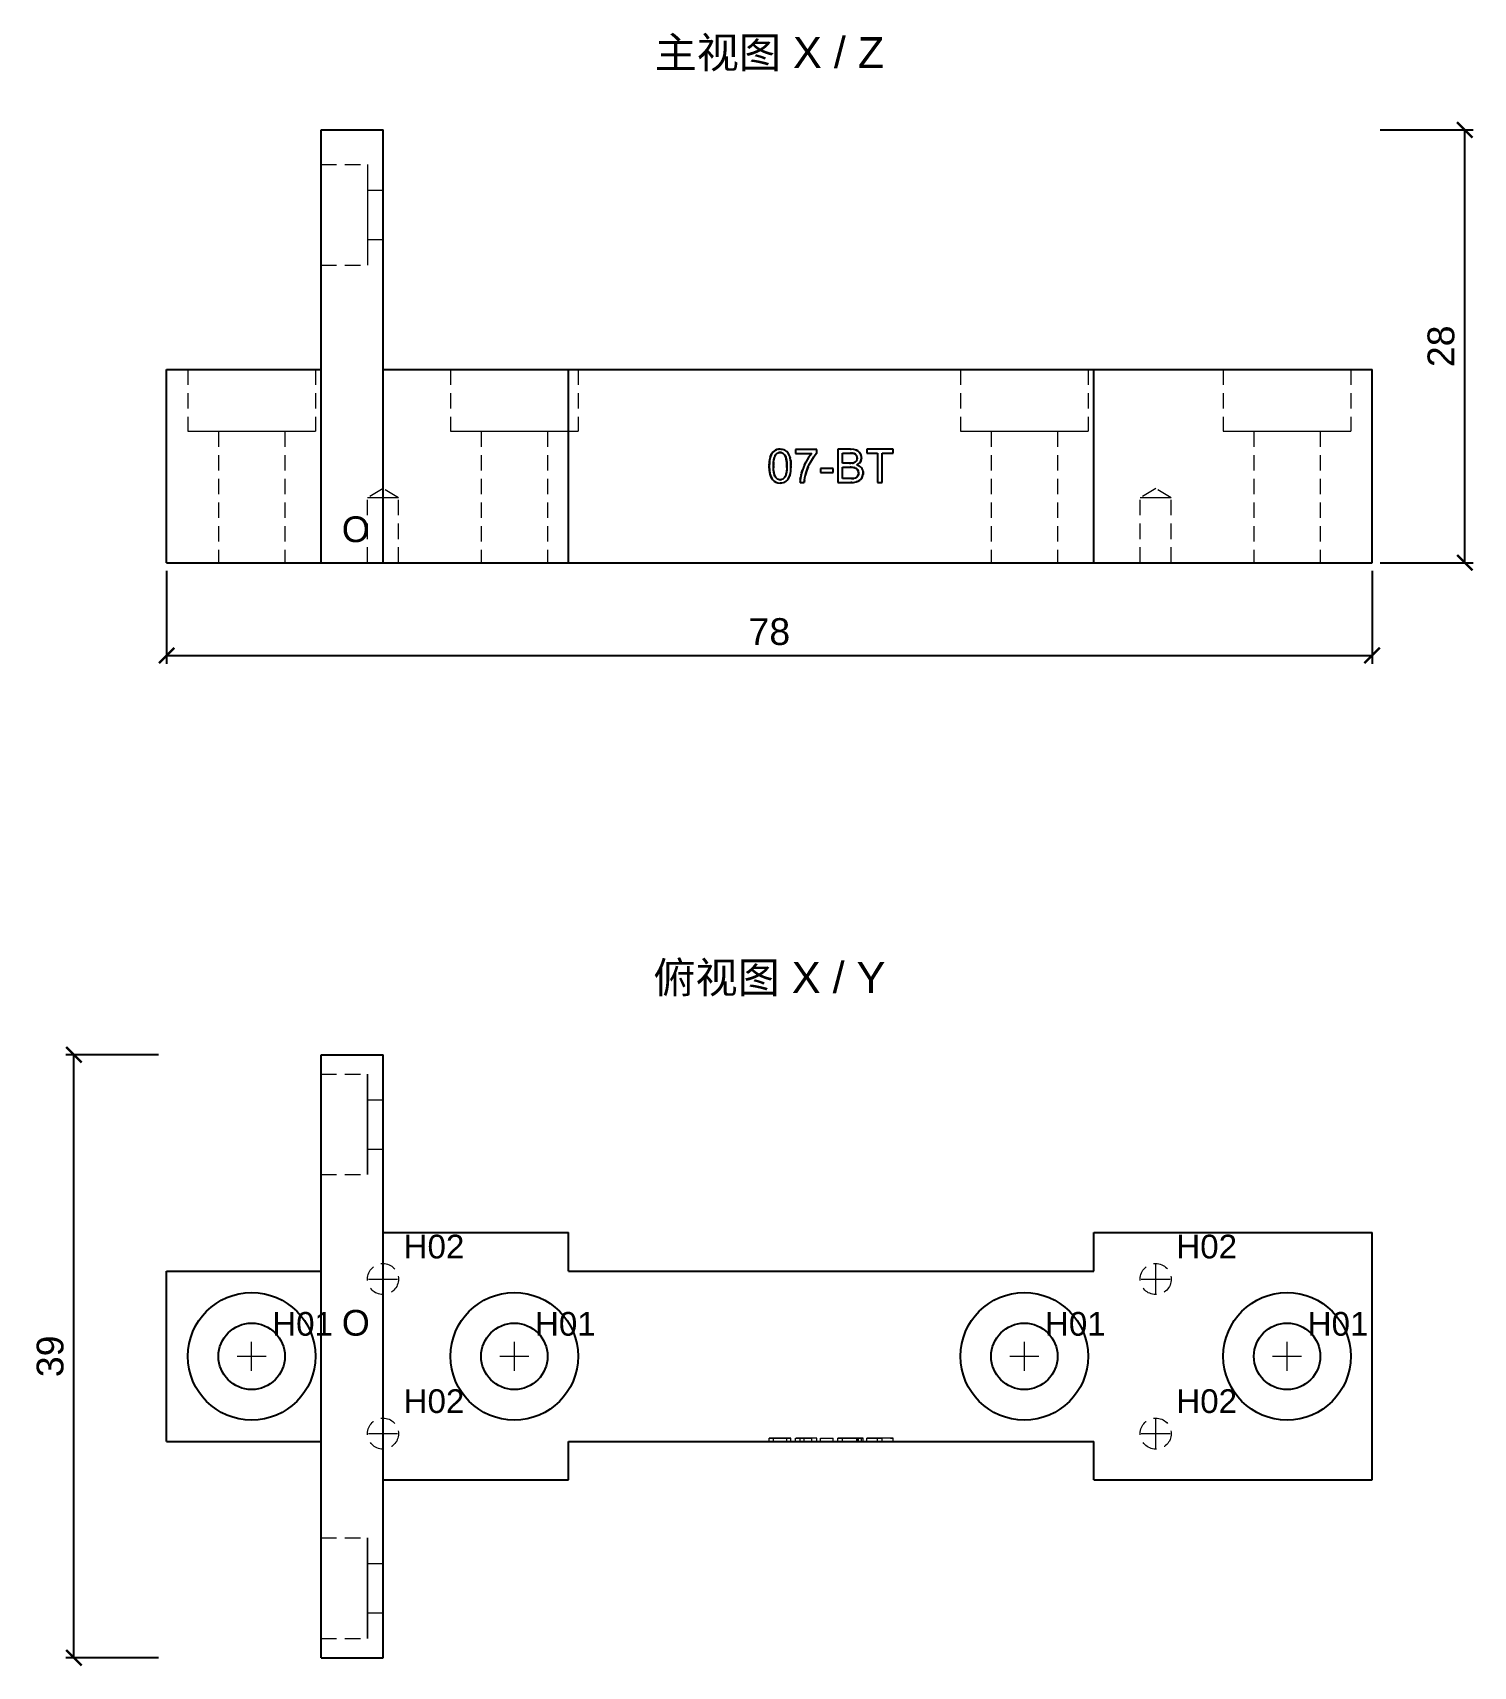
# Model space of a CAD drawing. Header units: millimetres. Extents: x 12 to 450, y 41 to 182.
# Drawn here: x 59.7 to 152.9, y 41.3 to 147 of the extents above; entities that cross this region are included whole.
import ezdxf
from ezdxf.enums import TextEntityAlignment as Align

# ---------------------------------------------------------------- set-up
doc = ezdxf.new("R2010")
doc.units = ezdxf.units.MM
doc.linetypes.add('WP_HIDDEN', pattern=[2.3, 1.5, -0.8])
for name, color, linetype, lineweight in [('ANNOTATIONS', 7, 'CONTINUOUS', 18), ('DIMENSIONS', 7, 'CONTINUOUS', 18), ('HIDDEN', 7, 'WP_HIDDEN', 13), ('VISIBLE', 7, 'CONTINUOUS', 25)]:
    doc.layers.add(name, color=color, linetype=linetype, lineweight=lineweight)
doc.styles.add('CJK', font='Arial Unicode.ttf')
doc.styles.add('OpenSansCondensed-Light', font='OpenSansCondensed-Light.ttf')
doc.dimstyles.new('EZDXF', dxfattribs={"dimtxt": 0.25, "dimasz": 0.175, "dimexe": 0.375, "dimexo": 0.125, "dimgap": 0.1, "dimtad": 1, "dimlfac": 100, "dimzin": 12, "dimdsep": 46, "dimtxsty": 'OpenSansCondensed-Light', "dimblk": 'ARCHTICK', "dimcen": 2.5, "dimazin": 3, "dimtfac": 0.5, "dimtmove": 2, "dimatfit": 3})

# ---------------------------------------------------------------- blocks, each defined once
blk = doc.blocks.new('_ARCHTICK')
at = {"color": 0, "linetype": 'BYBLOCK', "const_width": 0.15}
blk.add_lwpolyline([(-0.5, -0.5), (0.5, 0.5)], dxfattribs=at)

msp = doc.modelspace()

# ---------------------------------------------------------------- linework, layer by layer
at = {"layer": 'ANNOTATIONS'}
for p, q in [((82.33333, 65.4), (82.33333, 67.26667)), ((132.33333, 65.4), (132.33333, 67.26667)), ((81.4, 66.33333), (83.26667, 66.33333)), ((131.4, 66.33333), (133.26667, 66.33333)), ((72.9, 61.33333), (74.76667, 61.33333)), ((73.83333, 60.4), (73.83333, 62.26667)), ((89.9, 61.33333), (91.76667, 61.33333)), ((90.83333, 60.4), (90.83333, 62.26667)), ((122.9, 61.33333), (124.76667, 61.33333)), ((123.83333, 60.4), (123.83333, 62.26667)), ((139.9, 61.33333), (141.76667, 61.33333)), ((140.83333, 60.4), (140.83333, 62.26667)), ((82.33333, 55.4), (82.33333, 57.26667)), ((132.33333, 55.4), (132.33333, 57.26667)), ((81.4, 56.33333), (83.26667, 56.33333)), ((131.4, 56.33333), (133.26667, 56.33333))]:
    msp.add_line(p, q, dxfattribs=at)
at = {"layer": 'HIDDEN', "ltscale": 0.666667}
for p, q in [((78.33333, 138.41667), (81.33333, 138.41667)), ((81.33333, 136.76667), (82.33333, 136.76667)), ((81.33333, 133.56667), (82.33333, 133.56667)), ((78.33333, 131.91667), (81.33333, 131.91667)), ((69.70833, 125.16667), (69.70833, 121.16667)), ((77.95833, 125.16667), (77.95833, 121.16667)), ((78.33333, 112.66667), (78.33333, 125.16667)), ((82.33333, 125.16667), (82.33333, 112.66667)), ((86.70833, 125.16667), (86.70833, 121.16667)), ((94.95833, 125.16667), (94.95833, 121.16667)), ((119.70833, 125.16667), (119.70833, 121.16667)), ((127.95833, 125.16667), (127.95833, 121.16667)), ((136.70833, 125.16667), (136.70833, 121.16667)), ((144.95833, 125.16667), (144.95833, 121.16667)), ((71.68333, 121.16667), (71.68333, 112.66667)), ((75.98333, 121.16667), (75.98333, 112.66667)), ((88.68333, 121.16667), (88.68333, 112.66667)), ((92.98333, 121.16667), (92.98333, 112.66667)), ((121.68333, 121.16667), (121.68333, 112.66667)), ((125.98333, 121.16667), (125.98333, 112.66667)), ((138.68333, 121.16667), (138.68333, 112.66667)), ((142.98333, 121.16667), (142.98333, 112.66667)), ((82.33333, 117.47053), (81.32833, 116.86667)), ((83.33833, 116.86667), (82.33333, 117.47053)), ((132.33333, 117.47053), (131.32833, 116.86667)), ((133.33833, 116.86667), (132.33333, 117.47053)), ((81.32833, 112.66667), (81.32833, 116.86667)), ((83.33833, 112.66667), (83.33833, 116.86667)), ((131.32833, 112.66667), (131.32833, 116.86667)), ((133.33833, 112.66667), (133.33833, 116.86667)), ((78.33333, 66.83333), (78.33333, 80.83333)), ((82.33333, 69.33333), (82.33333, 80.83333)), ((78.33333, 79.58333), (81.33333, 79.58333)), ((81.33333, 77.93333), (82.33333, 77.93333)), ((81.33333, 74.73333), (82.33333, 74.73333)), ((78.33333, 73.08333), (81.33333, 73.08333)), ((82.33333, 53.33333), (82.33333, 69.33333)), ((78.33333, 55.83333), (78.33333, 66.83333)), ((107.32792, 55.83333), (107.32792, 56.03333)), ((107.5998, 55.83333), (107.5998, 56.03333)), ((108.46099, 55.83333), (108.46099, 56.03333)), ((108.73287, 55.83333), (108.73287, 56.03333)), ((109.01944, 55.83333), (109.01944, 56.03333)), ((109.01944, 56.03333), (110.41409, 56.03333)), ((110.07462, 56.03333), (109.01944, 56.03333)), ((109.59259, 56.03333), (109.32071, 56.03333)), ((109.32071, 55.83333), (109.32071, 56.03333)), ((109.59259, 55.83333), (109.59259, 56.03333)), ((110.07462, 55.83333), (110.07462, 56.03333)), ((110.41409, 55.83333), (110.41409, 56.03333)), ((110.64629, 55.83333), (110.64629, 56.03333)), ((110.64629, 56.03333), (111.45898, 56.03333)), ((111.45898, 55.83333), (111.45898, 56.03333)), ((111.77348, 55.83333), (111.77348, 56.03333)), ((111.77348, 56.03333), (112.58176, 56.03333)), ((112.59499, 56.03333), (111.77348, 56.03333)), ((112.05858, 56.03333), (112.52445, 56.03333)), ((112.48918, 56.03333), (112.05858, 56.03333)), ((112.05858, 56.03333), (112.59499, 56.03333)), ((112.55678, 56.03333), (112.05858, 56.03333)), ((112.05858, 55.83333), (112.05858, 56.03333)), ((112.99472, 55.83333), (112.99472, 56.03333)), ((113.0153, 55.83333), (113.0153, 56.03333)), ((113.10494, 55.83333), (113.10494, 56.03333)), ((113.29599, 55.83333), (113.29599, 56.03333)), ((113.40033, 55.83333), (113.40033, 56.03333)), ((114.34088, 56.03333), (113.63106, 56.03333)), ((113.63106, 55.83333), (113.63106, 56.03333)), ((113.63106, 56.03333), (115.33874, 56.03333)), ((114.34088, 55.83333), (114.34088, 56.03333)), ((114.62599, 56.03333), (114.34088, 56.03333)), ((115.33874, 56.03333), (114.62599, 56.03333)), ((114.62599, 55.83333), (114.62599, 56.03333)), ((115.33874, 55.83333), (115.33874, 56.03333)), ((78.33333, 55.83333), (78.33333, 41.83333)), ((110.41409, 55.83333), (109.01944, 55.83333)), ((109.01944, 55.83333), (110.07462, 55.83333)), ((109.32071, 55.83333), (109.59259, 55.83333)), ((111.45898, 55.83333), (110.64629, 55.83333)), ((112.58176, 55.83333), (111.77348, 55.83333)), ((111.77348, 55.83333), (112.59499, 55.83333)), ((112.52445, 55.83333), (112.05858, 55.83333)), ((112.05858, 55.83333), (112.48918, 55.83333)), ((112.59499, 55.83333), (112.05858, 55.83333)), ((112.05858, 55.83333), (112.55678, 55.83333)), ((113.63106, 55.83333), (114.34088, 55.83333)), ((115.33874, 55.83333), (113.63106, 55.83333)), ((114.34088, 55.83333), (114.62599, 55.83333)), ((114.62599, 55.83333), (115.33874, 55.83333)), ((82.33333, 41.83333), (82.33333, 53.33333)), ((78.33333, 49.58333), (81.33333, 49.58333)), ((81.33333, 47.93333), (82.33333, 47.93333)), ((81.33333, 44.73333), (82.33333, 44.73333)), ((78.33333, 43.08333), (81.33333, 43.08333))]:
    msp.add_line(p, q, dxfattribs=at)
for points in [[(78.33333, 138.41667), (78.33333, 138.33518), (78.33333, 138.09482), (78.33333, 137.70762), (78.33333, 137.19301), (78.33333, 136.57679), (78.33333, 135.88986), (78.33333, 135.16667), (78.33333, 134.44347), (78.33333, 133.75654), (78.33333, 133.14032), (78.33333, 132.62571), (78.33333, 132.23852), (78.33333, 131.99815), (78.33333, 131.91667)], [(81.33333, 138.41667), (81.33333, 138.33518), (81.33333, 138.09482), (81.33333, 137.70762), (81.33333, 137.19301), (81.33333, 136.57679), (81.33333, 135.88986), (81.33333, 135.16667), (81.33333, 134.44347), (81.33333, 133.75654), (81.33333, 133.14032), (81.33333, 132.62571), (81.33333, 132.23852), (81.33333, 131.99815), (81.33333, 131.91667)], [(81.33333, 136.76667), (81.33333, 136.72655), (81.33333, 136.60822), (81.33333, 136.4176), (81.33333, 136.16425), (81.33333, 135.86088), (81.33333, 135.5227), (81.33333, 135.16667), (81.33333, 134.81063), (81.33333, 134.47245), (81.33333, 134.16908), (81.33333, 133.91574), (81.33333, 133.72512), (81.33333, 133.60678), (81.33333, 133.56667)], [(82.33333, 136.76667), (82.33333, 136.72655), (82.33333, 136.60822), (82.33333, 136.4176), (82.33333, 136.16425), (82.33333, 135.86088), (82.33333, 135.5227), (82.33333, 135.16667), (82.33333, 134.81063), (82.33333, 134.47245), (82.33333, 134.16908), (82.33333, 133.91574), (82.33333, 133.72512), (82.33333, 133.60678), (82.33333, 133.56667)], [(69.70833, 125.16667), (69.81176, 125.16667), (70.11684, 125.16667), (70.60828, 125.16667), (71.26144, 125.16667), (72.04356, 125.16667), (72.91543, 125.16667), (73.83333, 125.16667), (74.75123, 125.16667), (75.6231, 125.16667), (76.40523, 125.16667), (77.05839, 125.16667), (77.54983, 125.16667), (77.85491, 125.16667), (77.95833, 125.16667)], [(86.70833, 125.16667), (86.81176, 125.16667), (87.11684, 125.16667), (87.60828, 125.16667), (88.26144, 125.16667), (89.04356, 125.16667), (89.91543, 125.16667), (90.83333, 125.16667), (91.75123, 125.16667), (92.6231, 125.16667), (93.40523, 125.16667), (94.05839, 125.16667), (94.54983, 125.16667), (94.85491, 125.16667), (94.95833, 125.16667)], [(119.70833, 125.16667), (119.81176, 125.16667), (120.11684, 125.16667), (120.60828, 125.16667), (121.26144, 125.16667), (122.04356, 125.16667), (122.91543, 125.16667), (123.83333, 125.16667), (124.75123, 125.16667), (125.6231, 125.16667), (126.40523, 125.16667), (127.05839, 125.16667), (127.54983, 125.16667), (127.85491, 125.16667), (127.95833, 125.16667)], [(136.70833, 125.16667), (136.81176, 125.16667), (137.11684, 125.16667), (137.60828, 125.16667), (138.26144, 125.16667), (139.04356, 125.16667), (139.91543, 125.16667), (140.83333, 125.16667), (141.75123, 125.16667), (142.6231, 125.16667), (143.40523, 125.16667), (144.05839, 125.16667), (144.54983, 125.16667), (144.85491, 125.16667), (144.95833, 125.16667)], [(69.70833, 121.16667), (69.81176, 121.16667), (70.11684, 121.16667), (70.60828, 121.16667), (71.26144, 121.16667), (72.04356, 121.16667), (72.91543, 121.16667), (73.83333, 121.16667), (74.75123, 121.16667), (75.6231, 121.16667), (76.40523, 121.16667), (77.05839, 121.16667), (77.54983, 121.16667), (77.85491, 121.16667), (77.95833, 121.16667)], [(71.68333, 121.16667), (71.73724, 121.16667), (71.89625, 121.16667), (72.1524, 121.16667), (72.49283, 121.16667), (72.90048, 121.16667), (73.35491, 121.16667), (73.83333, 121.16667), (74.31175, 121.16667), (74.76618, 121.16667), (75.17384, 121.16667), (75.51427, 121.16667), (75.77042, 121.16667), (75.92943, 121.16667), (75.98333, 121.16667)], [(86.70833, 121.16667), (86.81176, 121.16667), (87.11684, 121.16667), (87.60828, 121.16667), (88.26144, 121.16667), (89.04356, 121.16667), (89.91543, 121.16667), (90.83333, 121.16667), (91.75123, 121.16667), (92.6231, 121.16667), (93.40523, 121.16667), (94.05839, 121.16667), (94.54983, 121.16667), (94.85491, 121.16667), (94.95833, 121.16667)], [(88.68333, 121.16667), (88.73724, 121.16667), (88.89625, 121.16667), (89.1524, 121.16667), (89.49283, 121.16667), (89.90048, 121.16667), (90.35491, 121.16667), (90.83333, 121.16667), (91.31175, 121.16667), (91.76618, 121.16667), (92.17384, 121.16667), (92.51427, 121.16667), (92.77042, 121.16667), (92.92943, 121.16667), (92.98333, 121.16667)], [(119.70833, 121.16667), (119.81176, 121.16667), (120.11684, 121.16667), (120.60828, 121.16667), (121.26144, 121.16667), (122.04356, 121.16667), (122.91543, 121.16667), (123.83333, 121.16667), (124.75123, 121.16667), (125.6231, 121.16667), (126.40523, 121.16667), (127.05839, 121.16667), (127.54983, 121.16667), (127.85491, 121.16667), (127.95833, 121.16667)], [(121.68333, 121.16667), (121.73724, 121.16667), (121.89625, 121.16667), (122.1524, 121.16667), (122.49283, 121.16667), (122.90048, 121.16667), (123.35491, 121.16667), (123.83333, 121.16667), (124.31175, 121.16667), (124.76618, 121.16667), (125.17384, 121.16667), (125.51427, 121.16667), (125.77042, 121.16667), (125.92943, 121.16667), (125.98333, 121.16667)], [(136.70833, 121.16667), (136.81176, 121.16667), (137.11684, 121.16667), (137.60828, 121.16667), (138.26144, 121.16667), (139.04356, 121.16667), (139.91543, 121.16667), (140.83333, 121.16667), (141.75123, 121.16667), (142.6231, 121.16667), (143.40523, 121.16667), (144.05839, 121.16667), (144.54983, 121.16667), (144.85491, 121.16667), (144.95833, 121.16667)], [(138.68333, 121.16667), (138.73724, 121.16667), (138.89625, 121.16667), (139.1524, 121.16667), (139.49283, 121.16667), (139.90048, 121.16667), (140.35491, 121.16667), (140.83333, 121.16667), (141.31175, 121.16667), (141.76618, 121.16667), (142.17384, 121.16667), (142.51427, 121.16667), (142.77042, 121.16667), (142.92943, 121.16667), (142.98333, 121.16667)], [(107.3652, 119.37141), (107.39346, 119.48931)], [(107.58061, 119.83478), (107.64021, 119.89028)], [(107.71412, 119.6073), (107.6557, 119.45808), (107.61796, 119.25838)], [(107.70594, 119.93608), (107.7207, 119.94446)], [(107.94891, 119.78983), (107.84682, 119.74956), (107.76101, 119.67514)], [(107.82615, 119.98847), (107.8978, 120.00552)], [(107.89803, 120.00556), (107.92654, 120.00999)], [(107.95794, 120.0135), (108.03039, 120.01667)], [(108.03039, 120.01667), (108.07082, 120.01569)], [(108.09107, 120.01443), (108.1129, 120.01247)], [(108.31245, 119.65472), (108.21665, 119.74225), (108.16342, 119.77075), (108.10665, 119.78908)], [(108.18382, 120.00128), (108.26221, 119.97898), (108.3346, 119.94686)], [(108.3346, 119.94686), (108.40152, 119.90495)], [(108.41812, 119.89238), (108.49099, 119.82386)], [(108.55063, 119.74552), (108.61219, 119.63279), (108.66229, 119.50221)], [(108.68437, 119.42515), (108.69402, 119.38403)], [(109.76245, 119.28371), (109.86188, 119.44452)], [(109.87757, 119.46807), (110.02097, 119.66224)], [(110.16246, 119.45043), (110.03199, 119.23779)], [(110.33947, 119.68988), (110.16841, 119.4594)], [(112.57563, 119.75243), (112.48918, 119.75361)], [(112.60069, 119.75157), (112.60066, 119.75157)], [(112.66002, 119.7483), (112.6227, 119.75058)], [(112.63005, 120.0072), (112.79913, 119.99233)], [(112.70064, 119.74477), (112.68305, 119.74645)], [(112.73203, 119.74105), (112.73123, 119.74116)], [(112.73286, 119.74094), (112.73203, 119.74105)], [(112.76929, 119.73508), (112.76097, 119.7366)], [(112.80947, 119.99062), (112.92936, 119.96111)], [(112.96386, 119.61179), (112.90174, 119.68024)], [(113.01478, 119.44413), (113.00581, 119.51037)], [(113.06395, 119.89522), (113.1116, 119.85875)], [(113.12425, 119.84742), (113.15151, 119.82011)], [(113.25681, 119.6531), (113.2862, 119.55637), (113.29599, 119.45675)], [(107.32792, 118.91593), (107.32815, 118.95662)], [(107.60054, 118.99228), (107.60005, 118.96075)], [(107.6014, 118.79993), (107.6115, 118.62371)], [(107.61795, 119.25831), (107.6084, 119.16106)], [(108.35927, 118.24719), (108.41188, 118.39)], [(108.4354, 118.50827), (108.45979, 118.81532)], [(108.73095, 118.80056), (108.7106, 118.55231), (108.66803, 118.3458)], [(108.69434, 119.38255), (108.71189, 119.28047)], [(108.73267, 118.95651), (108.73287, 118.91593)], [(109.35967, 118.20127), (109.39303, 118.35782)], [(109.40171, 118.39377), (109.42064, 118.4677)], [(109.47288, 118.64394), (109.53481, 118.81597), (109.60675, 118.98491)], [(109.73817, 119.2413), (109.76241, 119.28364)], [(109.96728, 119.12035), (109.84511, 118.86621)], [(112.60469, 119.10385), (112.70153, 119.11023)], [(112.81643, 118.82701), (112.63532, 118.84689)], [(112.70644, 119.11077), (112.74661, 119.11631)], [(112.81139, 119.13233), (112.89738, 119.17438), (112.96019, 119.23484)], [(112.9632, 118.76761), (112.87201, 118.81232)], [(112.96019, 119.23484), (113.00294, 119.32435)], [(113.04322, 118.68741), (112.98261, 118.75303)], [(113.04535, 119.02736), (112.99472, 118.9997)], [(112.99472, 118.9997), (113.01417, 118.99373)], [(113.0059, 119.33599), (113.00719, 119.34175)], [(113.00721, 119.34186), (113.01479, 119.40161)], [(113.18405, 119.14485), (113.12864, 119.08785), (113.06201, 119.03776)], [(113.08885, 118.36072), (113.1045, 118.45727)], [(113.10316, 118.51808), (113.09013, 118.58849)], [(113.14707, 118.9349), (113.23139, 118.87343)], [(113.2825, 119.34243), (113.26465, 119.28483)], [(113.29294, 119.40161), (113.28765, 119.36637)], [(113.29526, 118.80424), (113.36082, 118.68991), (113.39495, 118.56063)], [(113.39389, 118.38404), (113.37123, 118.28342)], [(108.03039, 117.81667), (107.88297, 117.83063), (107.75227, 117.87251), (107.63828, 117.94232), (107.54102, 118.04005)], [(107.74825, 118.17782), (107.84302, 118.09022), (107.89542, 118.0616), (107.95116, 118.0431)], [(108.10962, 118.04314), (108.16539, 118.06172), (108.21781, 118.09048), (108.31261, 118.17851)], [(108.32876, 117.88253), (108.22976, 117.84326), (108.11952, 117.8215)], [(108.42204, 117.94379), (108.3355, 117.88606)], [(108.62458, 118.22375), (108.53631, 118.06595), (108.48242, 118.00041), (108.42204, 117.94379)], [(108.64027, 118.2626), (108.62458, 118.22376)], [(109.32209, 117.89682), (109.33485, 118.04349)], [(109.6596, 118.31464), (109.60464, 117.98879)], [(112.59499, 118.10765), (112.64572, 118.10804)], [(112.94255, 117.88941), (112.81886, 117.86637), (112.67472, 117.85485)], [(112.709, 118.11004), (112.71337, 118.11026)], [(112.71337, 118.11026), (112.73289, 118.11148)], [(112.82798, 118.12615), (112.90178, 118.15014)], [(113.00005, 118.21303), (113.04529, 118.26798)], [(113.063, 117.92988), (113.05311, 117.92569)], [(113.17842, 117.99596), (113.063, 117.92988)], [(113.2403, 118.05233), (113.17842, 117.99596)], [(113.27722, 118.09757), (113.25149, 118.06498)], [(113.36579, 118.26697), (113.33641, 118.19656)], [(83.33833, 116.86667), (83.31314, 116.86667), (83.23881, 116.86667), (83.11907, 116.86667), (82.95994, 116.86667), (82.76939, 116.86667), (82.55697, 116.86667), (82.33333, 116.86667), (82.1097, 116.86667), (81.89728, 116.86667), (81.70673, 116.86667), (81.54759, 116.86667), (81.42786, 116.86667), (81.35353, 116.86667), (81.32833, 116.86667)], [(133.33833, 116.86667), (133.31314, 116.86667), (133.23881, 116.86667), (133.11907, 116.86667), (132.95994, 116.86667), (132.76939, 116.86667), (132.55697, 116.86667), (132.33333, 116.86667), (132.1097, 116.86667), (131.89728, 116.86667), (131.70673, 116.86667), (131.54759, 116.86667), (131.42786, 116.86667), (131.35353, 116.86667), (131.32833, 116.86667)], [(71.68333, 112.66667), (71.73724, 112.66667), (71.89625, 112.66667), (72.1524, 112.66667), (72.49283, 112.66667), (72.90048, 112.66667), (73.35491, 112.66667), (73.83333, 112.66667), (74.31175, 112.66667), (74.76618, 112.66667), (75.17384, 112.66667), (75.51427, 112.66667), (75.77042, 112.66667), (75.92943, 112.66667), (75.98333, 112.66667)], [(83.33833, 112.66667), (83.31314, 112.66667), (83.23881, 112.66667), (83.11907, 112.66667), (82.95994, 112.66667), (82.76939, 112.66667), (82.55697, 112.66667), (82.33333, 112.66667), (82.1097, 112.66667), (81.89728, 112.66667), (81.70673, 112.66667), (81.54759, 112.66667), (81.42786, 112.66667), (81.35353, 112.66667), (81.32833, 112.66667)], [(88.68333, 112.66667), (88.73724, 112.66667), (88.89625, 112.66667), (89.1524, 112.66667), (89.49283, 112.66667), (89.90048, 112.66667), (90.35491, 112.66667), (90.83333, 112.66667), (91.31175, 112.66667), (91.76618, 112.66667), (92.17384, 112.66667), (92.51427, 112.66667), (92.77042, 112.66667), (92.92943, 112.66667), (92.98333, 112.66667)], [(121.68333, 112.66667), (121.73724, 112.66667), (121.89625, 112.66667), (122.1524, 112.66667), (122.49283, 112.66667), (122.90048, 112.66667), (123.35491, 112.66667), (123.83333, 112.66667), (124.31175, 112.66667), (124.76618, 112.66667), (125.17384, 112.66667), (125.51427, 112.66667), (125.77042, 112.66667), (125.92943, 112.66667), (125.98333, 112.66667)], [(133.33833, 112.66667), (133.31314, 112.66667), (133.23881, 112.66667), (133.11907, 112.66667), (132.95994, 112.66667), (132.76939, 112.66667), (132.55697, 112.66667), (132.33333, 112.66667), (132.1097, 112.66667), (131.89728, 112.66667), (131.70673, 112.66667), (131.54759, 112.66667), (131.42786, 112.66667), (131.35353, 112.66667), (131.32833, 112.66667)], [(138.68333, 112.66667), (138.73724, 112.66667), (138.89625, 112.66667), (139.1524, 112.66667), (139.49283, 112.66667), (139.90048, 112.66667), (140.35491, 112.66667), (140.83333, 112.66667), (141.31175, 112.66667), (141.76618, 112.66667), (142.17384, 112.66667), (142.51427, 112.66667), (142.77042, 112.66667), (142.92943, 112.66667), (142.98333, 112.66667)], [(78.33333, 73.08333), (78.33333, 73.16482), (78.33333, 73.40518), (78.33333, 73.79238), (78.33333, 74.30699), (78.33333, 74.92321), (78.33333, 75.61014), (78.33333, 76.33333), (78.33333, 77.05653), (78.33333, 77.74346), (78.33333, 78.35968), (78.33333, 78.87429), (78.33333, 79.26148), (78.33333, 79.50185), (78.33333, 79.58333)], [(78.33333, 79.58333), (78.33333, 79.5629), (78.33333, 79.50185), (78.33333, 79.40095), (78.33333, 79.26148), (78.33333, 79.08519), (78.33333, 78.87429), (78.33333, 78.63143), (78.33333, 78.35968), (78.33333, 78.06244), (78.33333, 77.74346), (78.33333, 77.40674), (78.33333, 77.05653), (78.33333, 76.69722), (78.33333, 76.33333)], [(81.33333, 73.08333), (81.33333, 73.16482), (81.33333, 73.40518), (81.33333, 73.79238), (81.33333, 74.30699), (81.33333, 74.92321), (81.33333, 75.61014), (81.33333, 76.33333), (81.33333, 77.05653), (81.33333, 77.74346), (81.33333, 78.35968), (81.33333, 78.87429), (81.33333, 79.26148), (81.33333, 79.50185), (81.33333, 79.58333)], [(81.33333, 79.58333), (81.33333, 79.5629), (81.33333, 79.50185), (81.33333, 79.40095), (81.33333, 79.26148), (81.33333, 79.08519), (81.33333, 78.87429), (81.33333, 78.63143), (81.33333, 78.35968), (81.33333, 78.06244), (81.33333, 77.74346), (81.33333, 77.40674), (81.33333, 77.05653), (81.33333, 76.69722), (81.33333, 76.33333)], [(81.33333, 74.73333), (81.33333, 74.77345), (81.33333, 74.89178), (81.33333, 75.0824), (81.33333, 75.33575), (81.33333, 75.63912), (81.33333, 75.9773), (81.33333, 76.33333), (81.33333, 76.68937), (81.33333, 77.02755), (81.33333, 77.33092), (81.33333, 77.58426), (81.33333, 77.77488), (81.33333, 77.89322), (81.33333, 77.93333)], [(81.33333, 77.93333), (81.33333, 77.92327), (81.33333, 77.89322), (81.33333, 77.84355), (81.33333, 77.77488), (81.33333, 77.68809), (81.33333, 77.58426), (81.33333, 77.4647), (81.33333, 77.33092), (81.33333, 77.18458), (81.33333, 77.02755), (81.33333, 76.86178), (81.33333, 76.68937), (81.33333, 76.51248), (81.33333, 76.33333)], [(82.33333, 74.73333), (82.33333, 74.77345), (82.33333, 74.89178), (82.33333, 75.0824), (82.33333, 75.33575), (82.33333, 75.63912), (82.33333, 75.9773), (82.33333, 76.33333), (82.33333, 76.68937), (82.33333, 77.02755), (82.33333, 77.33092), (82.33333, 77.58426), (82.33333, 77.77488), (82.33333, 77.89322), (82.33333, 77.93333)], [(82.33333, 77.93333), (82.33333, 77.92327), (82.33333, 77.89322), (82.33333, 77.84355), (82.33333, 77.77488), (82.33333, 77.68809), (82.33333, 77.58426), (82.33333, 77.4647), (82.33333, 77.33092), (82.33333, 77.18458), (82.33333, 77.02755), (82.33333, 76.86178), (82.33333, 76.68937), (82.33333, 76.51248), (82.33333, 76.33333)], [(78.33333, 76.33333), (78.33333, 75.96945), (78.33333, 75.61014), (78.33333, 75.25993), (78.33333, 74.92321), (78.33333, 74.60423), (78.33333, 74.30699), (78.33333, 74.03524), (78.33333, 73.79238), (78.33333, 73.58148), (78.33333, 73.40518), (78.33333, 73.26571), (78.33333, 73.16482), (78.33333, 73.10377), (78.33333, 73.08333)], [(81.33333, 76.33333), (81.33333, 75.96945), (81.33333, 75.61014), (81.33333, 75.25993), (81.33333, 74.92321), (81.33333, 74.60423), (81.33333, 74.30699), (81.33333, 74.03524), (81.33333, 73.79238), (81.33333, 73.58148), (81.33333, 73.40518), (81.33333, 73.26571), (81.33333, 73.16482), (81.33333, 73.10377), (81.33333, 73.08333)], [(81.33333, 76.33333), (81.33333, 76.15419), (81.33333, 75.9773), (81.33333, 75.80489), (81.33333, 75.63912), (81.33333, 75.48208), (81.33333, 75.33575), (81.33333, 75.20196), (81.33333, 75.0824), (81.33333, 74.97857), (81.33333, 74.89178), (81.33333, 74.82312), (81.33333, 74.77345), (81.33333, 74.74339), (81.33333, 74.73333)], [(82.33333, 76.33333), (82.33333, 76.15419), (82.33333, 75.9773), (82.33333, 75.80489), (82.33333, 75.63912), (82.33333, 75.48208), (82.33333, 75.33575), (82.33333, 75.20196), (82.33333, 75.0824), (82.33333, 74.97857), (82.33333, 74.89178), (82.33333, 74.82312), (82.33333, 74.77345), (82.33333, 74.74339), (82.33333, 74.73333)], [(107.54102, 56.03333), (107.44779, 56.03333), (107.3812, 56.03333), (107.34124, 56.03333), (107.32792, 56.03333)], [(107.32792, 56.03333), (107.34758, 56.03333), (107.40655, 56.03333)], [(107.40655, 56.03333), (107.50428, 56.03333), (107.64021, 56.03333)], [(108.03039, 56.03333), (107.88297, 56.03333), (107.75227, 56.03333), (107.63828, 56.03333), (107.54102, 56.03333)], [(107.5998, 56.03333), (107.60756, 56.03333), (107.63085, 56.03333), (107.66965, 56.03333), (107.72398, 56.03333)], [(107.73647, 56.03333), (107.67668, 56.03333), (107.63397, 56.03333), (107.60834, 56.03333), (107.5998, 56.03333)], [(107.64021, 56.03333), (107.72274, 56.03333), (107.81528, 56.03333), (107.91783, 56.03333), (108.03039, 56.03333)], [(107.72398, 56.03333), (107.86268, 56.03333), (108.03039, 56.03333)], [(108.02745, 56.03333), (107.86359, 56.03333), (107.73647, 56.03333)], [(108.33681, 56.03333), (108.19738, 56.03333), (108.02745, 56.03333)], [(108.03039, 56.03333), (108.19315, 56.03333), (108.3346, 56.03333)], [(108.42204, 56.03333), (108.33942, 56.03333), (108.24661, 56.03333), (108.1436, 56.03333), (108.03039, 56.03333)], [(108.03039, 56.03333), (108.19811, 56.03333), (108.33681, 56.03333)], [(108.3346, 56.03333), (108.45401, 56.03333), (108.55063, 56.03333)], [(108.33681, 56.03333), (108.39114, 56.03333), (108.42994, 56.03333), (108.45323, 56.03333), (108.46099, 56.03333)], [(108.65498, 56.03333), (108.5578, 56.03333), (108.42204, 56.03333)], [(108.55063, 56.03333), (108.62669, 56.03333), (108.68437, 56.03333)], [(108.73287, 56.03333), (108.71339, 56.03333), (108.65498, 56.03333)], [(108.68437, 56.03333), (108.72074, 56.03333), (108.73287, 56.03333)], [(109.32071, 56.03333), (109.32861, 56.03333), (109.3479, 56.03333), (109.37857, 56.03333), (109.42064, 56.03333)], [(109.42064, 56.03333), (109.47359, 56.03333), (109.53692, 56.03333), (109.61063, 56.03333), (109.69472, 56.03333)], [(109.69399, 56.03333), (109.62896, 56.03333), (109.59259, 56.03333)], [(110.00628, 56.03333), (109.91098, 56.03333), (109.82717, 56.03333), (109.75484, 56.03333), (109.69399, 56.03333)], [(109.69472, 56.03333), (109.87897, 56.03333), (110.07462, 56.03333)], [(110.41409, 56.03333), (110.00628, 56.03333)], [(112.8169, 56.03333), (112.7606, 56.03333), (112.68721, 56.03333), (112.59674, 56.03333), (112.48918, 56.03333)], [(112.52445, 56.03333), (112.61253, 56.03333), (112.68721, 56.03333), (112.74847, 56.03333), (112.79633, 56.03333)], [(112.87201, 56.03333), (112.81125, 56.03333), (112.73846, 56.03333), (112.65364, 56.03333), (112.55678, 56.03333)], [(112.58176, 56.03333), (112.6991, 56.03333), (112.80423, 56.03333), (112.89713, 56.03333), (112.97782, 56.03333)], [(112.94255, 56.03333), (112.78475, 56.03333), (112.59499, 56.03333)], [(112.59499, 56.03333), (112.65892, 56.03333), (112.71256, 56.03333), (112.75591, 56.03333), (112.78898, 56.03333)], [(112.78898, 56.03333), (112.87936, 56.03333), (112.95357, 56.03333)], [(112.79633, 56.03333), (112.89167, 56.03333), (112.96019, 56.03333)], [(112.96386, 56.03333), (112.9014, 56.03333), (112.8169, 56.03333)], [(113.04322, 56.03333), (112.96956, 56.03333), (112.87201, 56.03333)], [(113.17842, 56.03333), (113.07243, 56.03333), (112.94255, 56.03333)], [(112.95357, 56.03333), (113.01383, 56.03333), (113.06232, 56.03333)], [(112.96019, 56.03333), (113.00152, 56.03333), (113.0153, 56.03333)], [(113.0153, 56.03333), (113.00244, 56.03333), (112.96386, 56.03333)], [(112.97782, 56.03333), (113.11082, 56.03333), (113.21149, 56.03333)], [(113.22104, 56.03333), (113.12699, 56.03333), (112.99472, 56.03333)], [(112.99472, 56.03333), (113.0868, 56.03333), (113.16759, 56.03333), (113.23707, 56.03333), (113.29526, 56.03333)], [(113.10494, 56.03333), (113.08951, 56.03333), (113.04322, 56.03333)], [(113.06232, 56.03333), (113.09429, 56.03333), (113.10494, 56.03333)], [(113.33641, 56.03333), (113.26495, 56.03333), (113.17842, 56.03333)], [(113.21149, 56.03333), (113.24846, 56.03333), (113.27487, 56.03333), (113.29071, 56.03333), (113.29599, 56.03333)], [(113.29599, 56.03333), (113.27725, 56.03333), (113.22104, 56.03333)], [(113.29526, 56.03333), (113.34123, 56.03333), (113.37406, 56.03333), (113.39377, 56.03333), (113.40033, 56.03333)], [(113.40033, 56.03333), (113.38435, 56.03333), (113.33641, 56.03333)], [(107.40655, 55.83333), (107.37082, 55.83333), (107.34639, 55.83333), (107.32792, 55.83333)], [(107.32792, 55.83333), (107.33866, 55.83333), (107.37423, 55.83333), (107.44004, 55.83333), (107.54102, 55.83333)], [(107.64021, 55.83333), (107.56671, 55.83333), (107.50327, 55.83333), (107.40655, 55.83333)], [(107.54102, 55.83333), (107.63854, 55.83333), (107.75373, 55.83333), (107.88509, 55.83333), (108.03039, 55.83333)], [(107.72398, 55.83333), (107.6645, 55.83333), (107.62631, 55.83333), (107.60591, 55.83333), (107.5998, 55.83333)], [(107.5998, 55.83333), (107.60663, 55.83333), (107.62929, 55.83333), (107.67139, 55.83333), (107.73647, 55.83333)], [(108.03039, 55.83333), (107.81655, 55.83333), (107.64021, 55.83333)], [(108.03039, 55.83333), (107.86179, 55.83333), (107.72398, 55.83333)], [(107.73647, 55.83333), (107.86344, 55.83333), (108.02745, 55.83333)], [(108.02745, 55.83333), (108.19818, 55.83333), (108.33681, 55.83333)], [(108.03039, 55.83333), (108.24529, 55.83333), (108.33875, 55.83333), (108.42204, 55.83333)], [(108.3346, 55.83333), (108.19259, 55.83333), (108.03039, 55.83333)], [(108.33681, 55.83333), (108.19901, 55.83333), (108.03039, 55.83333)], [(108.55063, 55.83333), (108.45414, 55.83333), (108.3346, 55.83333)], [(108.46099, 55.83333), (108.45487, 55.83333), (108.43444, 55.83333), (108.39625, 55.83333), (108.33681, 55.83333)], [(108.33681, 55.83333), (108.39632, 55.83333), (108.4345, 55.83333), (108.45489, 55.83333), (108.46099, 55.83333)], [(108.42204, 55.83333), (108.49549, 55.83333), (108.55878, 55.83333), (108.6119, 55.83333), (108.65498, 55.83333)], [(108.68437, 55.83333), (108.62709, 55.83333), (108.55063, 55.83333)], [(108.65498, 55.83333), (108.69034, 55.83333), (108.71455, 55.83333), (108.73287, 55.83333)], [(108.73287, 55.83333), (108.72135, 55.83333), (108.68437, 55.83333)], [(109.42064, 55.83333), (109.34924, 55.83333), (109.32915, 55.83333), (109.32071, 55.83333)], [(109.69472, 55.83333), (109.61087, 55.83333), (109.53714, 55.83333), (109.47369, 55.83333), (109.42064, 55.83333)], [(109.59259, 55.83333), (109.6285, 55.83333), (109.69399, 55.83333)], [(109.69399, 55.83333), (109.7552, 55.83333), (109.8278, 55.83333), (109.91158, 55.83333), (110.00628, 55.83333)], [(110.07462, 55.83333), (109.8757, 55.83333), (109.69472, 55.83333)], [(110.00628, 55.83333), (110.20371, 55.83333), (110.41409, 55.83333)], [(112.48918, 55.83333), (112.59367, 55.83333), (112.68397, 55.83333), (112.75877, 55.83333), (112.8169, 55.83333)], [(112.79633, 55.83333), (112.74745, 55.83333), (112.6854, 55.83333), (112.61083, 55.83333), (112.52445, 55.83333)], [(112.55678, 55.83333), (112.65177, 55.83333), (112.73638, 55.83333), (112.80999, 55.83333), (112.87201, 55.83333)], [(112.97782, 55.83333), (112.8953, 55.83333), (112.80129, 55.83333), (112.58176, 55.83333)], [(112.59499, 55.83333), (112.78313, 55.83333), (112.94255, 55.83333)], [(112.78898, 55.83333), (112.7555, 55.83333), (112.71182, 55.83333), (112.59499, 55.83333)], [(112.95357, 55.83333), (112.8792, 55.83333), (112.78898, 55.83333)], [(112.96019, 55.83333), (112.8915, 55.83333), (112.79633, 55.83333)], [(112.8169, 55.83333), (112.90138, 55.83333), (112.96386, 55.83333)], [(112.87201, 55.83333), (112.96949, 55.83333), (113.04322, 55.83333)], [(112.94255, 55.83333), (113.07201, 55.83333), (113.17842, 55.83333)], [(113.06232, 55.83333), (113.01388, 55.83333), (112.95357, 55.83333)], [(113.0153, 55.83333), (113.00157, 55.83333), (112.96019, 55.83333)], [(112.96386, 55.83333), (113.00247, 55.83333), (113.0153, 55.83333)], [(113.21149, 55.83333), (113.11077, 55.83333), (112.97782, 55.83333)], [(113.29526, 55.83333), (113.23669, 55.83333), (113.16683, 55.83333), (113.08602, 55.83333), (112.99472, 55.83333)], [(112.99472, 55.83333), (113.12657, 55.83333), (113.22104, 55.83333)], [(113.04322, 55.83333), (113.08955, 55.83333), (113.10494, 55.83333)], [(113.10494, 55.83333), (113.09432, 55.83333), (113.06232, 55.83333)], [(113.17842, 55.83333), (113.26521, 55.83333), (113.33641, 55.83333)], [(113.29599, 55.83333), (113.29069, 55.83333), (113.2748, 55.83333), (113.24836, 55.83333), (113.21149, 55.83333)], [(113.22104, 55.83333), (113.27723, 55.83333), (113.29599, 55.83333)], [(113.40033, 55.83333), (113.39383, 55.83333), (113.37419, 55.83333), (113.34131, 55.83333), (113.29526, 55.83333)], [(113.33641, 55.83333), (113.38438, 55.83333), (113.40033, 55.83333)], [(78.33333, 43.08333), (78.33333, 43.16482), (78.33333, 43.40518), (78.33333, 43.79238), (78.33333, 44.30699), (78.33333, 44.92321), (78.33333, 45.61014), (78.33333, 46.33333), (78.33333, 47.05653), (78.33333, 47.74346), (78.33333, 48.35968), (78.33333, 48.87429), (78.33333, 49.26148), (78.33333, 49.50185), (78.33333, 49.58333)], [(78.33333, 49.58333), (78.33333, 49.5629), (78.33333, 49.50185), (78.33333, 49.40095), (78.33333, 49.26148), (78.33333, 49.08519), (78.33333, 48.87429), (78.33333, 48.63143), (78.33333, 48.35968), (78.33333, 48.06244), (78.33333, 47.74346), (78.33333, 47.40674), (78.33333, 47.05653), (78.33333, 46.69722), (78.33333, 46.33333)], [(81.33333, 43.08333), (81.33333, 43.16482), (81.33333, 43.40518), (81.33333, 43.79238), (81.33333, 44.30699), (81.33333, 44.92321), (81.33333, 45.61014), (81.33333, 46.33333), (81.33333, 47.05653), (81.33333, 47.74346), (81.33333, 48.35968), (81.33333, 48.87429), (81.33333, 49.26148), (81.33333, 49.50185), (81.33333, 49.58333)], [(81.33333, 49.58333), (81.33333, 49.5629), (81.33333, 49.50185), (81.33333, 49.40095), (81.33333, 49.26148), (81.33333, 49.08519), (81.33333, 48.87429), (81.33333, 48.63143), (81.33333, 48.35968), (81.33333, 48.06244), (81.33333, 47.74346), (81.33333, 47.40674), (81.33333, 47.05653), (81.33333, 46.69722), (81.33333, 46.33333)], [(81.33333, 44.73333), (81.33333, 44.77345), (81.33333, 44.89178), (81.33333, 45.0824), (81.33333, 45.33575), (81.33333, 45.63912), (81.33333, 45.9773), (81.33333, 46.33333), (81.33333, 46.68937), (81.33333, 47.02755), (81.33333, 47.33092), (81.33333, 47.58426), (81.33333, 47.77488), (81.33333, 47.89322), (81.33333, 47.93333)], [(81.33333, 47.93333), (81.33333, 47.92327), (81.33333, 47.89322), (81.33333, 47.84355), (81.33333, 47.77488), (81.33333, 47.68809), (81.33333, 47.58426), (81.33333, 47.4647), (81.33333, 47.33092), (81.33333, 47.18458), (81.33333, 47.02755), (81.33333, 46.86178), (81.33333, 46.68937), (81.33333, 46.51248), (81.33333, 46.33333)], [(82.33333, 44.73333), (82.33333, 44.77345), (82.33333, 44.89178), (82.33333, 45.0824), (82.33333, 45.33575), (82.33333, 45.63912), (82.33333, 45.9773), (82.33333, 46.33333), (82.33333, 46.68937), (82.33333, 47.02755), (82.33333, 47.33092), (82.33333, 47.58426), (82.33333, 47.77488), (82.33333, 47.89322), (82.33333, 47.93333)], [(82.33333, 47.93333), (82.33333, 47.92327), (82.33333, 47.89322), (82.33333, 47.84355), (82.33333, 47.77488), (82.33333, 47.68809), (82.33333, 47.58426), (82.33333, 47.4647), (82.33333, 47.33092), (82.33333, 47.18458), (82.33333, 47.02755), (82.33333, 46.86178), (82.33333, 46.68937), (82.33333, 46.51248), (82.33333, 46.33333)], [(78.33333, 46.33333), (78.33333, 45.96945), (78.33333, 45.61014), (78.33333, 45.25993), (78.33333, 44.92321), (78.33333, 44.60423), (78.33333, 44.30699), (78.33333, 44.03524), (78.33333, 43.79238), (78.33333, 43.58148), (78.33333, 43.40518), (78.33333, 43.26571), (78.33333, 43.16482), (78.33333, 43.10377), (78.33333, 43.08333)], [(81.33333, 46.33333), (81.33333, 45.96945), (81.33333, 45.61014), (81.33333, 45.25993), (81.33333, 44.92321), (81.33333, 44.60423), (81.33333, 44.30699), (81.33333, 44.03524), (81.33333, 43.79238), (81.33333, 43.58148), (81.33333, 43.40518), (81.33333, 43.26571), (81.33333, 43.16482), (81.33333, 43.10377), (81.33333, 43.08333)], [(81.33333, 46.33333), (81.33333, 46.15419), (81.33333, 45.9773), (81.33333, 45.80489), (81.33333, 45.63912), (81.33333, 45.48208), (81.33333, 45.33575), (81.33333, 45.20196), (81.33333, 45.0824), (81.33333, 44.97857), (81.33333, 44.89178), (81.33333, 44.82312), (81.33333, 44.77345), (81.33333, 44.74339), (81.33333, 44.73333)], [(82.33333, 46.33333), (82.33333, 46.15419), (82.33333, 45.9773), (82.33333, 45.80489), (82.33333, 45.63912), (82.33333, 45.48208), (82.33333, 45.33575), (82.33333, 45.20196), (82.33333, 45.0824), (82.33333, 44.97857), (82.33333, 44.89178), (82.33333, 44.82312), (82.33333, 44.77345), (82.33333, 44.74339), (82.33333, 44.73333)]]:
    msp.add_lwpolyline(points, dxfattribs=at)
for centre in [(82.33333, 66.33333), (132.33333, 66.33333), (82.33333, 56.33333), (132.33333, 56.33333)]:
    msp.add_circle(centre, 1.005, dxfattribs=at)
at = {"layer": 'VISIBLE'}
for p, q in [((78.33333, 112.66667), (78.33333, 140.66667)), ((78.33333, 140.66667), (82.33333, 140.66667)), ((82.33333, 112.66667), (82.33333, 140.66667)), ((68.33333, 112.66667), (68.33333, 125.16667)), ((68.33333, 125.16667), (78.33333, 125.16667)), ((82.33333, 125.16667), (94.33333, 125.16667)), ((94.33333, 112.66667), (94.33333, 125.16667)), ((94.33333, 125.16667), (128.33333, 125.16667)), ((128.33333, 112.66667), (128.33333, 125.16667)), ((128.33333, 125.16667), (146.33333, 125.16667)), ((146.33333, 112.66667), (146.33333, 125.16667)), ((110.41409, 119.97993), (109.01944, 119.97993)), ((109.01944, 119.97993), (109.01944, 119.72568)), ((109.01944, 119.72568), (110.07462, 119.72568)), ((110.41409, 119.77418), (110.41409, 119.97993)), ((112.58176, 120.00785), (111.77348, 120.00785)), ((111.77348, 120.00785), (111.77348, 117.85341)), ((112.05858, 119.10257), (112.05858, 119.75361)), ((112.05858, 119.75361), (112.48918, 119.75361)), ((115.33874, 120.00785), (113.63106, 120.00785)), ((113.63106, 120.00785), (113.63106, 119.75361)), ((113.63106, 119.75361), (114.34088, 119.75361)), ((114.34088, 119.75361), (114.34088, 117.85341)), ((114.62599, 117.85341), (114.62599, 119.75361)), ((114.62599, 119.75361), (115.33874, 119.75361)), ((115.33874, 119.75361), (115.33874, 120.00785)), ((111.45898, 118.76603), (110.64629, 118.76603)), ((110.64629, 118.76603), (110.64629, 118.50003)), ((110.64629, 118.50003), (111.45898, 118.50003)), ((111.45898, 118.50003), (111.45898, 118.76603)), ((112.52445, 119.10257), (112.05858, 119.10257)), ((112.05858, 118.10765), (112.05858, 118.84833)), ((112.05858, 118.84833), (112.55678, 118.84833)), ((109.32071, 117.85341), (109.59259, 117.85341)), ((111.77348, 117.85341), (112.59499, 117.85341)), ((112.59499, 118.10765), (112.05858, 118.10765)), ((114.34088, 117.85341), (114.62599, 117.85341)), ((68.33333, 112.66667), (78.33333, 112.66667)), ((78.33333, 112.66667), (82.33333, 112.66667)), ((82.33333, 112.66667), (94.33333, 112.66667)), ((94.33333, 112.66667), (128.33333, 112.66667)), ((128.33333, 112.66667), (146.33333, 112.66667)), ((78.33333, 41.83333), (78.33333, 80.83333)), ((78.33333, 80.83333), (82.33333, 80.83333)), ((82.33333, 41.83333), (82.33333, 80.83333)), ((82.33333, 69.33333), (94.33333, 69.33333)), ((94.33333, 66.83333), (94.33333, 69.33333)), ((128.33333, 69.33333), (146.33333, 69.33333)), ((128.33333, 66.83333), (128.33333, 69.33333)), ((146.33333, 53.33333), (146.33333, 69.33333)), ((68.33333, 66.83333), (78.33333, 66.83333)), ((68.33333, 55.83333), (68.33333, 66.83333)), ((94.33333, 66.83333), (128.33333, 66.83333)), ((68.33333, 55.83333), (78.33333, 55.83333)), ((94.33333, 53.33333), (94.33333, 55.83333)), ((94.33333, 55.83333), (128.33333, 55.83333)), ((128.33333, 53.33333), (128.33333, 55.83333)), ((82.33333, 53.33333), (94.33333, 53.33333)), ((128.33333, 53.33333), (146.33333, 53.33333)), ((78.33333, 41.83333), (82.33333, 41.83333))]:
    msp.add_line(p, q, dxfattribs=at)
for points in [[(107.40655, 119.53096), (107.37082, 119.39903), (107.34639, 119.25125), (107.33239, 119.0896), (107.32792, 118.91593)], [(107.39346, 119.48931), (107.40655, 119.53096)], [(107.64021, 119.89028), (107.56671, 119.81957), (107.50327, 119.73571), (107.44993, 119.63927), (107.40655, 119.53096)], [(107.40655, 119.53096), (107.48142, 119.69982), (107.58061, 119.83478)], [(107.5998, 118.91593), (107.60663, 119.13653), (107.62929, 119.33685), (107.67139, 119.50913), (107.70087, 119.58169), (107.73647, 119.64339)], [(108.03039, 120.01667), (107.91912, 120.00896), (107.81655, 119.98548), (107.72339, 119.94593), (107.64021, 119.89028)], [(107.64021, 119.89028), (107.70594, 119.93608)], [(107.73647, 119.64339), (107.71412, 119.6073)], [(107.7207, 119.94446), (107.82615, 119.98847)], [(107.73647, 119.64339), (107.79513, 119.71061), (107.86344, 119.75903), (107.94107, 119.78808), (108.02745, 119.7977)], [(107.76101, 119.67514), (107.73647, 119.64339)], [(107.8978, 120.00552), (107.89803, 120.00556)], [(107.92654, 120.00999), (107.95794, 120.0135)], [(108.02745, 119.7977), (107.94891, 119.78983)], [(108.10665, 119.78908), (108.02745, 119.7977)], [(108.02745, 119.7977), (108.11656, 119.78668), (108.19818, 119.75352), (108.2717, 119.69858), (108.33681, 119.62281)], [(108.3346, 119.94686), (108.2662, 119.97753), (108.19259, 119.99934), (108.03039, 120.01667)], [(108.07082, 120.01569), (108.09107, 120.01443)], [(108.1129, 120.01247), (108.18382, 120.00128)], [(108.33681, 119.62281), (108.31245, 119.65472)], [(108.55063, 119.74552), (108.45414, 119.8615), (108.3346, 119.94686)], [(108.46099, 118.91593), (108.45323, 119.15961), (108.42994, 119.35865), (108.39114, 119.51305), (108.33681, 119.62281)], [(108.33681, 119.62281), (108.36943, 119.56625), (108.39632, 119.49777), (108.4345, 119.33114), (108.45489, 119.13423), (108.46099, 118.91593)], [(108.40152, 119.90495), (108.41812, 119.89238)], [(108.49099, 119.82386), (108.55063, 119.74552)], [(108.68437, 119.42515), (108.62709, 119.59871), (108.55063, 119.74552)], [(108.66229, 119.50221), (108.68437, 119.42515)], [(108.73287, 118.91593), (108.72135, 119.19691), (108.68437, 119.42515)], [(110.07462, 119.72568), (109.97288, 119.60123), (109.8757, 119.46529), (109.69472, 119.16209)], [(109.86188, 119.44452), (109.87757, 119.46807)], [(110.00628, 119.19222), (110.20371, 119.51125), (110.3073, 119.65051), (110.41409, 119.77418)], [(110.02097, 119.66224), (110.07462, 119.72568)], [(110.16841, 119.4594), (110.16246, 119.45043)], [(110.41409, 119.77418), (110.33947, 119.68988)], [(112.48918, 119.75361), (112.68397, 119.74637), (112.8169, 119.72348)], [(112.60066, 119.75157), (112.57563, 119.75243)], [(112.97782, 119.94245), (112.8953, 119.97158), (112.80129, 119.99198), (112.58176, 120.00785)], [(112.58176, 120.00785), (112.63005, 120.0072)], [(112.6227, 119.75058), (112.60069, 119.75157)], [(112.68305, 119.74645), (112.66002, 119.7483)], [(112.73123, 119.74116), (112.70064, 119.74477)], [(112.73203, 119.74105), (112.73203, 119.74105)], [(112.76097, 119.7366), (112.73286, 119.74094)], [(112.8169, 119.72348), (112.76929, 119.73508)], [(112.79913, 119.99233), (112.80947, 119.99062)], [(112.90174, 119.68024), (112.8169, 119.72348)], [(112.8169, 119.72348), (112.90138, 119.68051), (112.96386, 119.61179)], [(112.92936, 119.96111), (112.97782, 119.94245)], [(113.0153, 119.42295), (113.00157, 119.31953), (112.96019, 119.23484)], [(113.00581, 119.51037), (112.96386, 119.61179)], [(112.96386, 119.61179), (113.00247, 119.5237), (113.0153, 119.42295)], [(113.21149, 119.74112), (113.16522, 119.80465), (113.11077, 119.85946), (113.04825, 119.90541), (112.97782, 119.94245)], [(112.97782, 119.94245), (113.06395, 119.89522)], [(113.0153, 119.42295), (113.01478, 119.44413)], [(113.01479, 119.40161), (113.0153, 119.42295)], [(113.1116, 119.85875), (113.12425, 119.84742)], [(113.15151, 119.82011), (113.21149, 119.74112)], [(113.29599, 119.45675), (113.29069, 119.5303), (113.2748, 119.60229), (113.24836, 119.67259), (113.21149, 119.74112)], [(113.21149, 119.74112), (113.25681, 119.6531)], [(113.22104, 119.19663), (113.27723, 119.32256), (113.29599, 119.45675)], [(113.29599, 119.45675), (113.29294, 119.40161)], [(107.32792, 118.91593), (107.33866, 118.66042), (107.37423, 118.42353), (107.40301, 118.31447), (107.44004, 118.21328), (107.4859, 118.12133), (107.54102, 118.04005)], [(107.54102, 118.04005), (107.49107, 118.11256), (107.44779, 118.19564), (107.3812, 118.39349), (107.34124, 118.63358), (107.32792, 118.91593)], [(107.32815, 118.95662), (107.33876, 119.17904), (107.3652, 119.37141)], [(107.60005, 118.96075), (107.5998, 118.91593)], [(107.5998, 118.91593), (107.6014, 118.79993)], [(107.72398, 118.20979), (107.69139, 118.26646), (107.6645, 118.33495), (107.62631, 118.50142), (107.60591, 118.69801), (107.5998, 118.91593)], [(107.6084, 119.16106), (107.60054, 118.99228)], [(107.6115, 118.62371), (107.62843, 118.48826), (107.65283, 118.37413), (107.68468, 118.2813), (107.72398, 118.20979)], [(107.61796, 119.25838), (107.61795, 119.25831)], [(108.46099, 118.91593), (108.45487, 118.69839), (108.43444, 118.50212), (108.39625, 118.33582), (108.36938, 118.26731), (108.33681, 118.21052)], [(108.41188, 118.39), (108.4354, 118.50827)], [(108.45979, 118.81532), (108.46099, 118.91593)], [(108.65498, 118.30384), (108.69034, 118.43543), (108.71455, 118.58256), (108.72843, 118.74333), (108.73287, 118.91593)], [(108.69402, 119.38403), (108.69434, 119.38255)], [(108.71189, 119.28047), (108.72655, 119.13008), (108.73267, 118.95651)], [(108.73287, 118.91593), (108.73095, 118.80056)], [(109.42064, 118.4677), (109.34924, 118.14229), (109.32915, 117.9927), (109.32071, 117.85341)], [(109.39303, 118.35782), (109.40171, 118.39377)], [(109.69472, 119.16209), (109.61087, 118.99382), (109.53714, 118.82187), (109.47369, 118.64643), (109.42064, 118.4677)], [(109.42064, 118.4677), (109.47288, 118.64394)], [(109.59259, 117.85341), (109.6285, 118.15971), (109.69399, 118.44566)], [(109.60675, 118.98491), (109.69472, 119.16209)], [(109.69399, 118.44566), (109.6596, 118.31464)], [(109.69399, 118.44566), (109.7552, 118.63717), (109.8278, 118.82558), (109.91158, 119.01066), (110.00628, 119.19222)], [(109.84511, 118.86621), (109.76244, 118.65753), (109.69399, 118.44566)], [(109.69472, 119.16209), (109.73817, 119.2413)], [(109.76241, 119.28364), (109.76245, 119.28371)], [(110.00628, 119.19222), (109.96728, 119.12035)], [(110.03199, 119.23779), (110.00628, 119.19222)], [(112.79633, 119.12756), (112.6854, 119.10865), (112.52445, 119.10257)], [(112.52445, 119.10257), (112.60469, 119.10385)], [(112.63532, 118.84689), (112.55678, 118.84833)], [(112.55678, 118.84833), (112.73638, 118.83956), (112.87201, 118.81232)], [(112.70153, 119.11023), (112.70644, 119.11077)], [(112.74661, 119.11631), (112.79633, 119.12756)], [(112.96019, 119.23484), (112.8915, 119.17043), (112.79633, 119.12756)], [(112.79633, 119.12756), (112.81139, 119.13233)], [(112.87201, 118.81232), (112.81643, 118.82701)], [(112.87201, 118.81232), (112.96949, 118.76314), (113.04322, 118.68741)], [(112.98261, 118.75303), (112.9632, 118.76761)], [(112.99472, 118.9997), (113.06521, 119.03984), (113.12657, 119.08604), (113.17857, 119.13832), (113.22104, 119.19663)], [(113.29526, 118.80424), (113.23669, 118.86861), (113.16683, 118.92267), (113.08602, 118.96634), (112.99472, 118.9997)], [(113.00294, 119.32435), (113.0059, 119.33599)], [(113.00719, 119.34175), (113.00721, 119.34186)], [(113.01417, 118.99373), (113.14707, 118.9349)], [(113.09013, 118.58849), (113.04322, 118.68741)], [(113.04322, 118.68741), (113.08955, 118.59046), (113.10494, 118.47799)], [(113.06201, 119.03776), (113.04535, 119.02736)], [(113.10494, 118.47799), (113.09432, 118.38129), (113.06232, 118.29649)], [(113.06232, 118.29649), (113.08885, 118.36072)], [(113.10494, 118.47799), (113.10316, 118.51808)], [(113.1045, 118.45727), (113.10494, 118.47799)], [(113.22104, 119.19663), (113.18405, 119.14485)], [(113.26465, 119.28483), (113.22104, 119.19663)], [(113.23139, 118.87343), (113.29526, 118.80424)], [(113.28765, 119.36637), (113.2825, 119.34243)], [(113.40033, 118.47799), (113.39383, 118.56848), (113.37419, 118.65322), (113.34131, 118.7319), (113.29526, 118.80424)], [(113.33641, 118.19656), (113.38438, 118.33207), (113.40033, 118.47799)], [(113.40033, 118.47799), (113.39389, 118.38404)], [(113.39495, 118.56063), (113.40033, 118.47799)], [(107.54102, 118.04005), (107.63854, 117.94212), (107.75373, 117.87185), (107.88509, 117.83021), (108.03039, 117.81667)], [(107.72398, 118.20979), (107.74825, 118.17782)], [(108.03039, 118.03417), (107.9425, 118.04525), (107.86179, 118.07858), (107.78885, 118.13376), (107.72398, 118.20979)], [(107.95116, 118.0431), (108.03039, 118.03417)], [(108.33681, 118.21052), (108.27195, 118.13419), (108.19901, 118.07878), (108.1183, 118.0453), (108.03039, 118.03417)], [(108.03039, 118.03417), (108.10962, 118.04314)], [(108.03039, 117.81667), (108.14226, 117.82442), (108.24529, 117.84802), (108.33875, 117.88781), (108.42204, 117.94379)], [(108.11952, 117.8215), (108.03039, 117.81667)], [(108.31261, 118.17851), (108.33681, 118.21052)], [(108.3355, 117.88606), (108.32876, 117.88253)], [(108.33681, 118.21052), (108.35927, 118.24719)], [(108.42204, 117.94379), (108.49549, 118.01481), (108.55878, 118.09889), (108.6119, 118.19547), (108.65498, 118.30384)], [(108.62458, 118.22376), (108.62458, 118.22375)], [(108.65498, 118.30384), (108.64027, 118.2626)], [(108.66803, 118.3458), (108.65498, 118.30384)], [(109.32071, 117.85341), (109.32209, 117.89682)], [(109.33485, 118.04349), (109.35967, 118.20127)], [(109.60464, 117.98879), (109.59259, 117.85341)], [(112.78898, 118.11794), (112.59499, 118.10765)], [(112.59499, 117.85341), (112.78313, 117.86224), (112.94255, 117.88941)], [(112.67472, 117.85485), (112.59499, 117.85341)], [(112.64572, 118.10804), (112.709, 118.11004)], [(112.71337, 118.11026), (112.71337, 118.11026)], [(112.73289, 118.11148), (112.78898, 118.11794)], [(112.95357, 118.17672), (112.8792, 118.14139), (112.78898, 118.11794)], [(112.78898, 118.11794), (112.82798, 118.12615)], [(112.90178, 118.15014), (112.95357, 118.17672)], [(112.94255, 117.88941), (113.07201, 117.93386), (113.17842, 117.99596)], [(113.05311, 117.92569), (112.94255, 117.88941)], [(113.06232, 118.29649), (113.01388, 118.22729), (112.95357, 118.17672)], [(112.95357, 118.17672), (113.00005, 118.21303)], [(113.04529, 118.26798), (113.06232, 118.29649)], [(113.063, 117.92988), (113.063, 117.92988)], [(113.17842, 117.99596), (113.26521, 118.08172), (113.33641, 118.19656)], [(113.25149, 118.06498), (113.2403, 118.05233)], [(113.33641, 118.19656), (113.27722, 118.09757)], [(113.37123, 118.28342), (113.36579, 118.26697)]]:
    msp.add_lwpolyline(points, dxfattribs=at)
for centre, radius in [((73.83333, 61.33333), 4.125), ((90.83333, 61.33333), 4.125), ((123.83333, 61.33333), 4.125), ((140.83333, 61.33333), 4.125), ((73.83333, 61.33333), 2.15), ((90.83333, 61.33333), 2.15), ((123.83333, 61.33333), 2.15), ((140.83333, 61.33333), 2.15)]:
    msp.add_circle(centre, radius, dxfattribs=at)

# ---------------------------------------------------------------- texts
at = {"layer": 'ANNOTATIONS', "style": 'CJK'}
for s, p in [('主视图 X / Z', (107.33333, 144.66667)), ('俯视图 X / Y', (107.33333, 84.83333))]:
    msp.add_text(s, height=2, dxfattribs=at).set_placement(p, align=Align.CENTER)
for s, height, p in [('O', 1.66667, (79.66667, 114)), ('H02', 1.533333, (83.66667, 67.66667)), ('H02', 1.533333, (133.66667, 67.66667)), ('H01', 1.533333, (75.16667, 62.66667)), ('O', 1.66667, (79.66667, 62.66667)), ('H01', 1.533333, (92.16667, 62.66667)), ('H01', 1.533333, (125.16667, 62.66667)), ('H01', 1.533333, (142.16667, 62.66667)), ('H02', 1.533333, (83.66667, 57.66667)), ('H02', 1.533333, (133.66667, 57.66667))]:
    msp.add_text(s, height=height, dxfattribs=at).set_placement(p)

# ---------------------------------------------------------------- dimensions: what is measured, and where the dimension line sits
at = {"layer": 'DIMENSIONS'}
for base, p1, p2 in [((152.33333, 112.66667), (146.33333, 112.66667), (146.33333, 140.66667)), ((62.33333, 41.83333), (68.33333, 41.83333), (68.33333, 80.83333))]:
    msp.add_linear_dim(base=base, p1=p1, p2=p2, angle=90, dimstyle='EZDXF', override={"dimtxt": 1.733333, "dimasz": 1, "dimexe": 0.533333, "dimexo": 0.533333, "dimgap": 0.666667, "dimdec": 4, "dimlfac": 1, "dimzin": 8, "dimtxsty": 'CJK', "dimclrd": 7, "dimclre": 7, "dimclrt": 7}, dxfattribs=at).render()
msp.add_linear_dim(base=(68.33333, 106.66667), p1=(68.33333, 112.66667), p2=(146.33333, 112.66667), dimstyle='EZDXF', override={"dimtxt": 1.733333, "dimasz": 1, "dimexe": 0.533333, "dimexo": 0.533333, "dimgap": 0.666667, "dimdec": 4, "dimlfac": 1, "dimzin": 8, "dimtxsty": 'CJK', "dimclrd": 7, "dimclre": 7, "dimclrt": 7}, dxfattribs=at).render()

doc.saveas('drawing.dxf')
